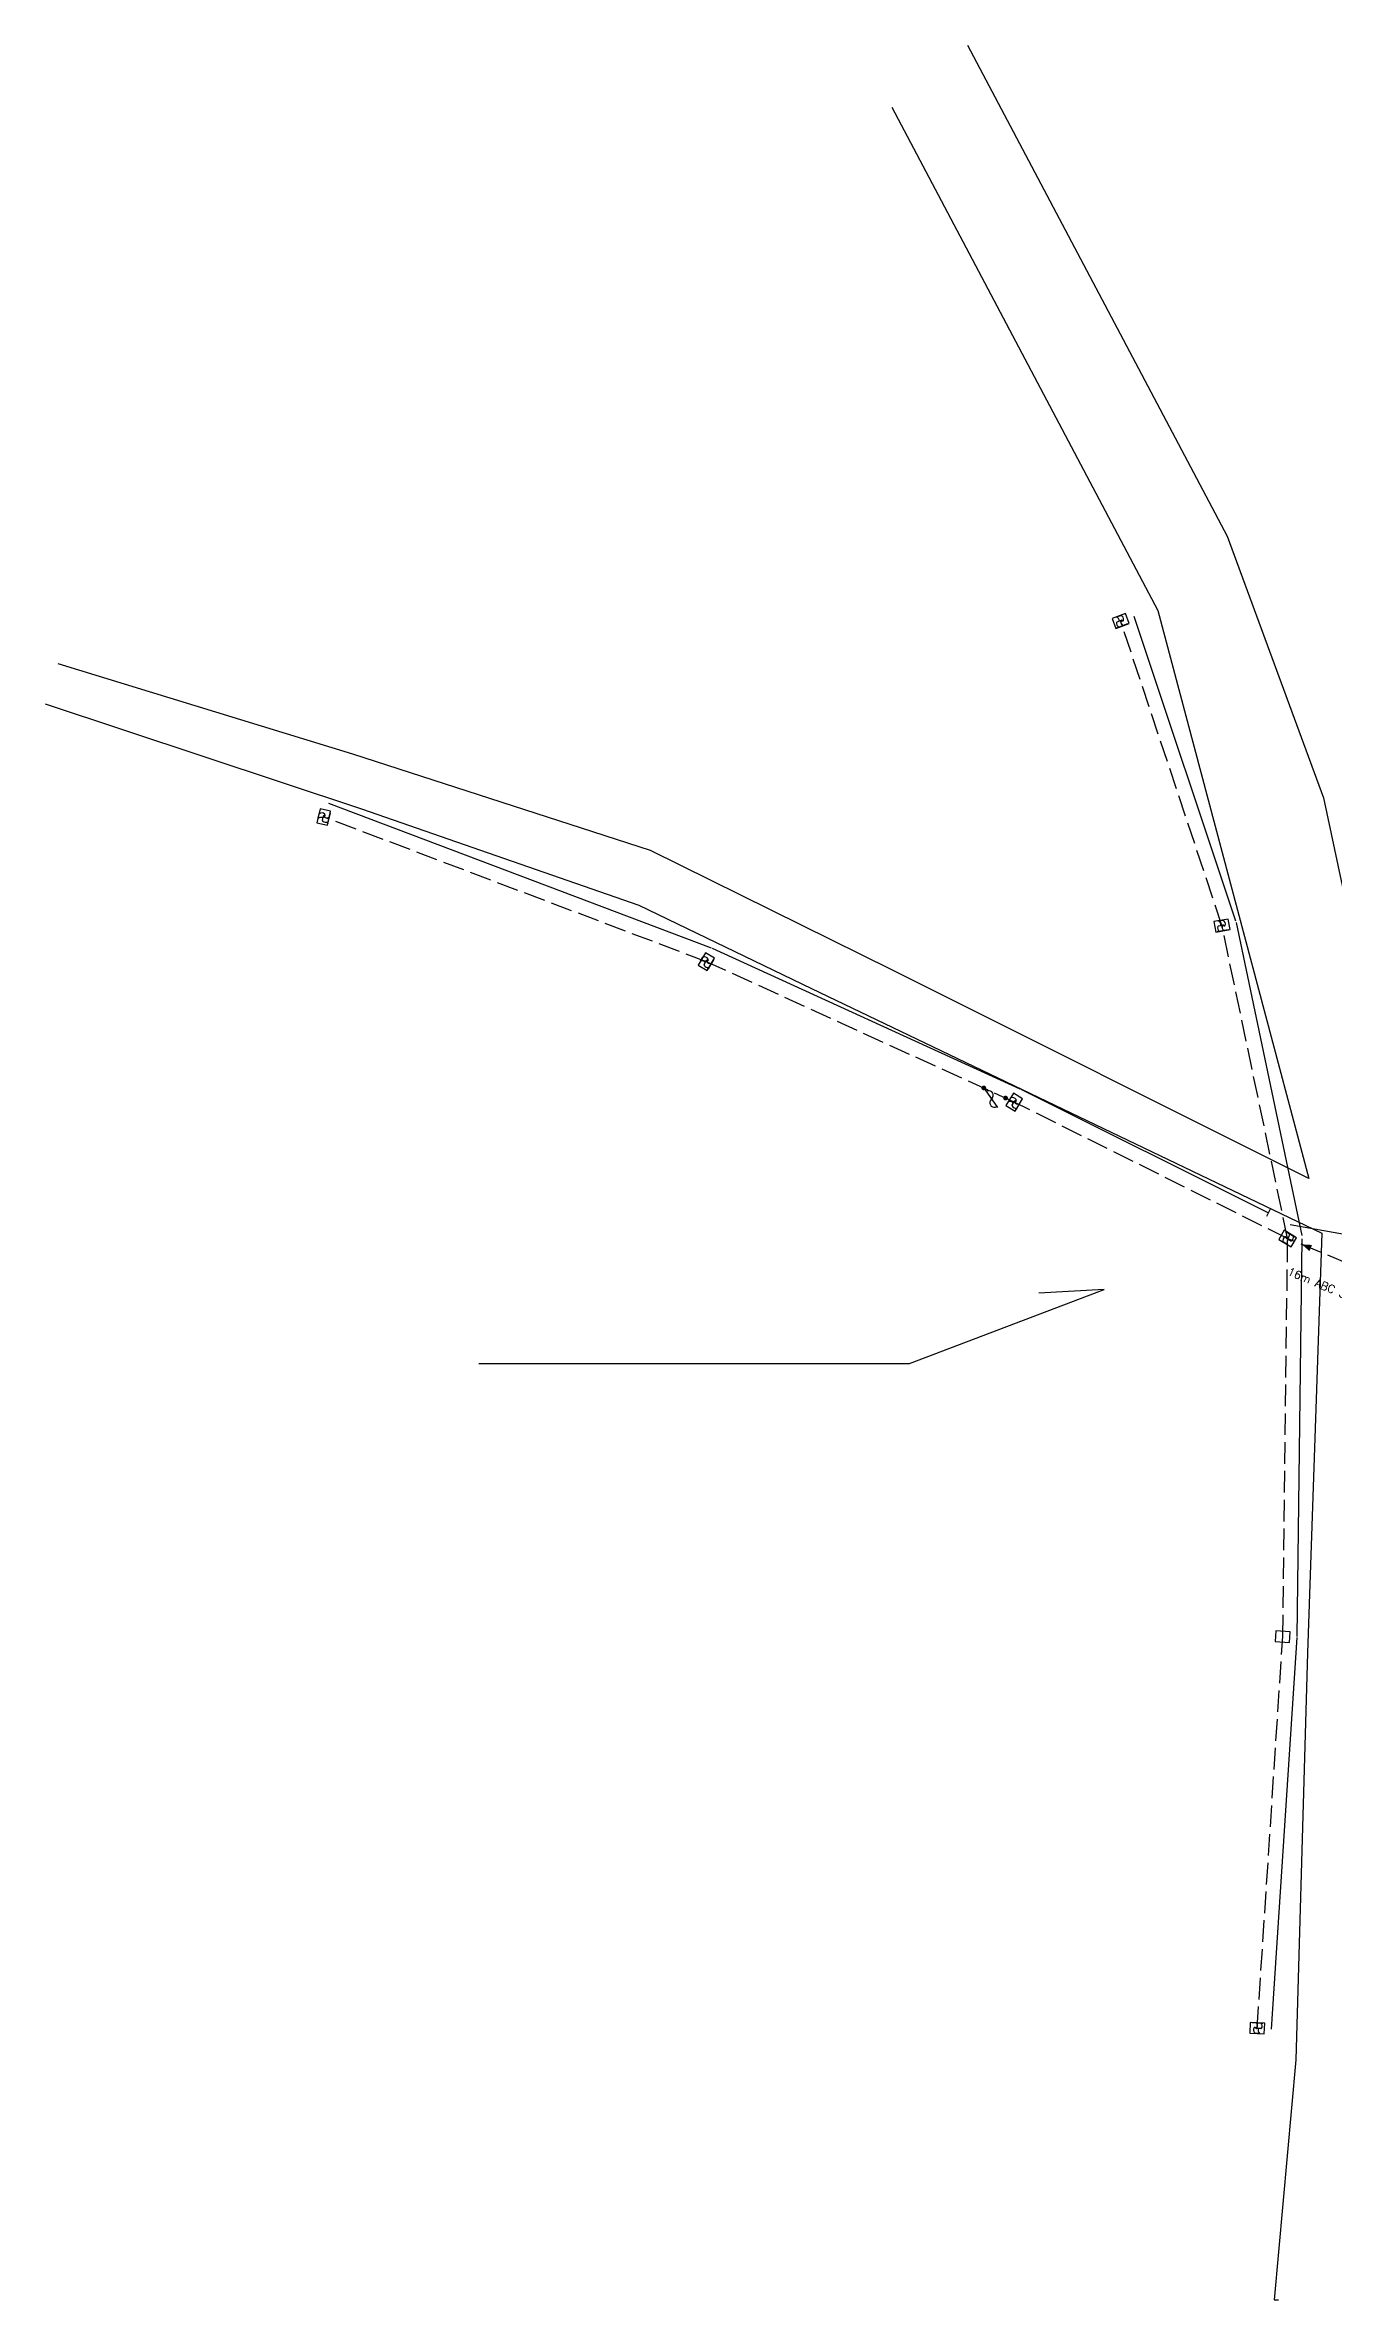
# Model space of a CAD drawing. Extents: x 936087 to 996633, y 9964951 to 10005451.
# Drawn here: x 995364.7 to 995498.9, y 9965549.1 to 9965783.9 of the extents above; entities that cross this region are included whole.
import ezdxf
from ezdxf.enums import TextEntityAlignment as Align

# ---------------------------------------------------------------- set-up
doc = ezdxf.new("R2010")
doc.units = 0
doc.header["$LTSCALE"] = 3
doc.linetypes.add('DASHED', pattern=[1, 0.75, -0.25])
for name, color, linetype in [('ENCABECAMENTO', 5, 'CONTINUOUS'), ('ENCABECAMENTO_PROJ', 1, 'CONTINUOUS'), ('INSTALACAO_MANOBRA', 4, 'CONTINUOUS'), ('IP', 7, 'CONTINUOUS'), ('PONTO_GEOGRAFICO', 7, 'CONTINUOUS'), ('PONTO_GEOGRAFICO_PROJ', 6, 'CONTINUOUS'), ('TEXTO_TP_PROJ', 7, 'CONTINUOUS'), ('TRECHO_PRIMARIO', 5, 'DASHED'), ('TRECHO_PRIMARIO_PROJ', 1, 'DASHED'), ('TRECHO_SECUNDARIO', 1, 'CONTINUOUS')]:
    doc.layers.add(name, color=color, linetype=linetype)
doc.styles.get("Standard").update_dxf_attribs({"font": 'ROMANS', "width": 0.8})

# ---------------------------------------------------------------- blocks, each defined once
blk = doc.blocks.new('00F1')
at = {"color": 0}
for p, q in [((-1.08, -1.13), (-1.08, 0.94)), ((0.08, 0.75), (0.08, -0.21)), ((1.08, 0.53), (1.08, -0.43)), ((-0.14, -0.51), (-0.14, -0.01))]:
    blk.add_line(p, q, dxfattribs=at)
blk.add_circle((-1.08, 1.02), 0.0836, dxfattribs=at)
for centre, radius, start, end in [((-0.45, 0.13), 0.884, 59.3245, 135.4578), ((-0.45, -0.83), 0.884, 59.3245, 135.4578), ((-0.08, 0.75), 0.159, 0, 59.3245), ((0.38, 1.08), 0.884, 249.6513, 322.1639), ((0.02, -0.51), 0.159, 108.4593, 239.6814), ((0.38, 0.11), 0.884, 239.6814, 322.1639), ((-0.08, -0.21), 0.159, 288.4593, 59.3245)]:
    blk.add_arc(centre, radius, start, end, dxfattribs=at)
blk = doc.blocks.new('002F')
at = {"color": 0}
blk.add_lwpolyline([(-1.11328, 1.5), (-1.11328, -1.5), (1.113281, -1.5), (1.113281, 1.5)], close=True, dxfattribs=at)
blk = doc.blocks.new('0077')
at = {"color": 0}
for p, q in [((6.566237, 0.249023), (2.667854, 2.499755)), ((4.520022, 1.009217), (4.611348, 1.785175))]:
    blk.add_line(p, q, dxfattribs=at)
at = {"color": 0, "const_width": 0.498046}
for points in [[(1.749023, 0, 1), (2.24707, 0, 1)], [(6.748535, 0, 1), (7.246582, 0, 1)]]:
    blk.add_lwpolyline(points, format="xyb", close=True, dxfattribs=at)
at = {"color": 0}
for centre, start, end in [((3.709929, 1.891267), 353.2874, 149.6257), ((5.421441, 0.903125), 173.2874, 330.3742)]:
    blk.add_arc(centre, 0.907641, start, end, dxfattribs=at)
blk = doc.blocks.new('004A')
at = {"color": 0}
blk.add_line((0, -0.8789), (0, 0.878906), dxfattribs=at)
blk = doc.blocks.new('004B')
at = {"color": 0}
blk.add_solid([(0, 0), (2.050781, -0.6958), (2.050781, 0.6958)], dxfattribs=at)

msp = doc.modelspace()

# ---------------------------------------------------------------- linework, layer by layer
at = {"layer": 'MUB_PROJ', "color": 84}
for p, q in [((995460.72, 9965783.95), (995487.77, 9965732.79)), ((995452.86, 9965777.48), (995480.56, 9965725.06)), ((995487.77, 9965732.79), (995497.83, 9965705.53)), ((995480.56, 9965725.06), (995496.29, 9965665.91)), ((995396.7, 9965710.09), (995366, 9965719.52)), ((995366, 9965719.52), (995366, 9965719.52)), ((995364.65, 9965715.33), (995397.6, 9965704.4)), ((995427.7, 9965700.05), (995396.7, 9965710.09)), ((995397.6, 9965704.4), (995426.5, 9965694.36)), ((995497.83, 9965705.53), (995506.85, 9965662.97)), ((995452.86, 9965687.62), (995427.7, 9965700.05)), ((995426.5, 9965694.36), (995444.47, 9965685.68)), ((995496.29, 9965665.91), (995452.86, 9965687.62)), ((995444.47, 9965685.68), (995497.64, 9965660.22)), ((995497.64, 9965660.22), (995496.14, 9965616.49)), ((995496.14, 9965616.49), (995494.94, 9965574.11)), ((995494.94, 9965574.11), (995492.69, 9965549.1)), ((995492.69, 9965549.1), (995493.14, 9965549.1))]:
    msp.add_line(p, q, dxfattribs=at)
at = {"layer": 'TEXTO_INDICADOR', "color": 5}
for p, q in [((995454.7, 9965646.62), (995474.98, 9965654.34)), ((995474.98, 9965654.34), (995468.17, 9965653.95)), ((995409.83, 9965646.62), (995454.7, 9965646.62))]:
    msp.add_line(p, q, dxfattribs=at)
at = {"layer": 'TRECHO_PRIMARIO', "color": 182}
for p, q in [((995487.24, 9965692.24), (995476.68, 9965723.97)), ((995433.53, 9965688.48), (995393.68, 9965703.55)), ((995494.08, 9965659.64), (995487.24, 9965692.24)), ((995465.6, 9965673.85), (995433.53, 9965688.48)), ((995494.08, 9965659.64), (995465.6, 9965673.85)), ((995493.57, 9965618.19), (995494.08, 9965659.64)), ((995490.91, 9965577.41), (995493.57, 9965618.19))]:
    msp.add_line(p, q, dxfattribs=at)
at = {"layer": 'TRECHO_PRIMARIO_PROJ', "color": 6}
msp.add_line((995508.65, 9965653.63), (995494.15, 9965659.61), dxfattribs=at)
at = {"layer": 'TRECHO_SECUNDARIO', "color": 1}
for p, q in [((995488.67, 9965692.71), (995478.1, 9965724.45)), ((995434.06, 9965689.88), (995394.21, 9965704.95)), ((995488.71, 9965692.55), (995495.55, 9965659.95)), ((995466.23, 9965675.21), (995434.16, 9965689.84)), ((995466.28, 9965675.19), (995492.07, 9965662.32)), ((995494.35, 9965661.12), (995539.25, 9965653.02)), ((995495.07, 9965618.18), (995495.58, 9965659.62)), ((995492.41, 9965577.31), (995495.06, 9965618.1))]:
    msp.add_line(p, q, dxfattribs=at)

# ---------------------------------------------------------------- block references
at = {"layer": 'ENCABECAMENTO', "color": 5, "xscale": 0.5, "yscale": 0.5, "rotation": 153}
msp.add_blockref('004A', (995492.07, 9965662.32), dxfattribs=at)
at = {"layer": 'ENCABECAMENTO_PROJ', "color": 6, "xscale": 0.5, "yscale": 0.5, "rotation": 338}
msp.add_blockref('004B', (995495.54, 9965659.04), dxfattribs=at)
at = {"layer": 'INSTALACAO_MANOBRA', "color": 4, "xscale": 0.5, "yscale": 0.5, "rotation": 155}
msp.add_blockref('0077', (995465.6, 9965673.85), dxfattribs=at)
at = {"layer": 'IP', "color": 5, "xscale": 0.5, "yscale": 0.5}
for p, rotation in [((995476.68, 9965723.97), 109.98), ((995393.68, 9965703.55), 166.91), ((995487.24, 9965692.24), 100.18), ((995487.24, 9965692.24), 100.18), ((995433.53, 9965688.48), 149.04), ((995465.6, 9965673.85), 149.04), ((995465.6, 9965673.85), 149.04), ((995494.08, 9965659.64), 239.04), ((995490.91, 9965577.41), 267.07), ((995490.91, 9965577.41), 267.07)]:
    msp.add_blockref('00F1', p, dxfattribs=dict(at, rotation=rotation))
at = {"layer": 'PONTO_GEOGRAFICO', "color": 7, "xscale": 0.5, "yscale": 0.5}
for p, rotation in [((995476.68, 9965723.97), 110), ((995393.68, 9965703.55), 167), ((995487.24, 9965692.24), 100), ((995433.53, 9965688.48), 149), ((995465.6, 9965673.85), 149), ((995493.57, 9965618.19), 266), ((995490.91, 9965577.41), 267)]:
    msp.add_blockref('002F', p, dxfattribs=dict(at, rotation=rotation))
at = {"layer": 'PONTO_GEOGRAFICO_PROJ', "color": 6, "xscale": 0.5, "yscale": 0.5, "rotation": 239}
msp.add_blockref('002F', (995494.08, 9965659.64), dxfattribs=at)

# ---------------------------------------------------------------- texts
at = {"layer": 'TEXTO_TP_PROJ', "color": 6}
msp.add_text(' 16m ABC 3 #1/0 AWG CAA', height=0.8333, rotation=337.2849, dxfattribs=at).set_placement((995501, 9965653.35), align=Align.MIDDLE)

doc.saveas('drawing.dxf')
